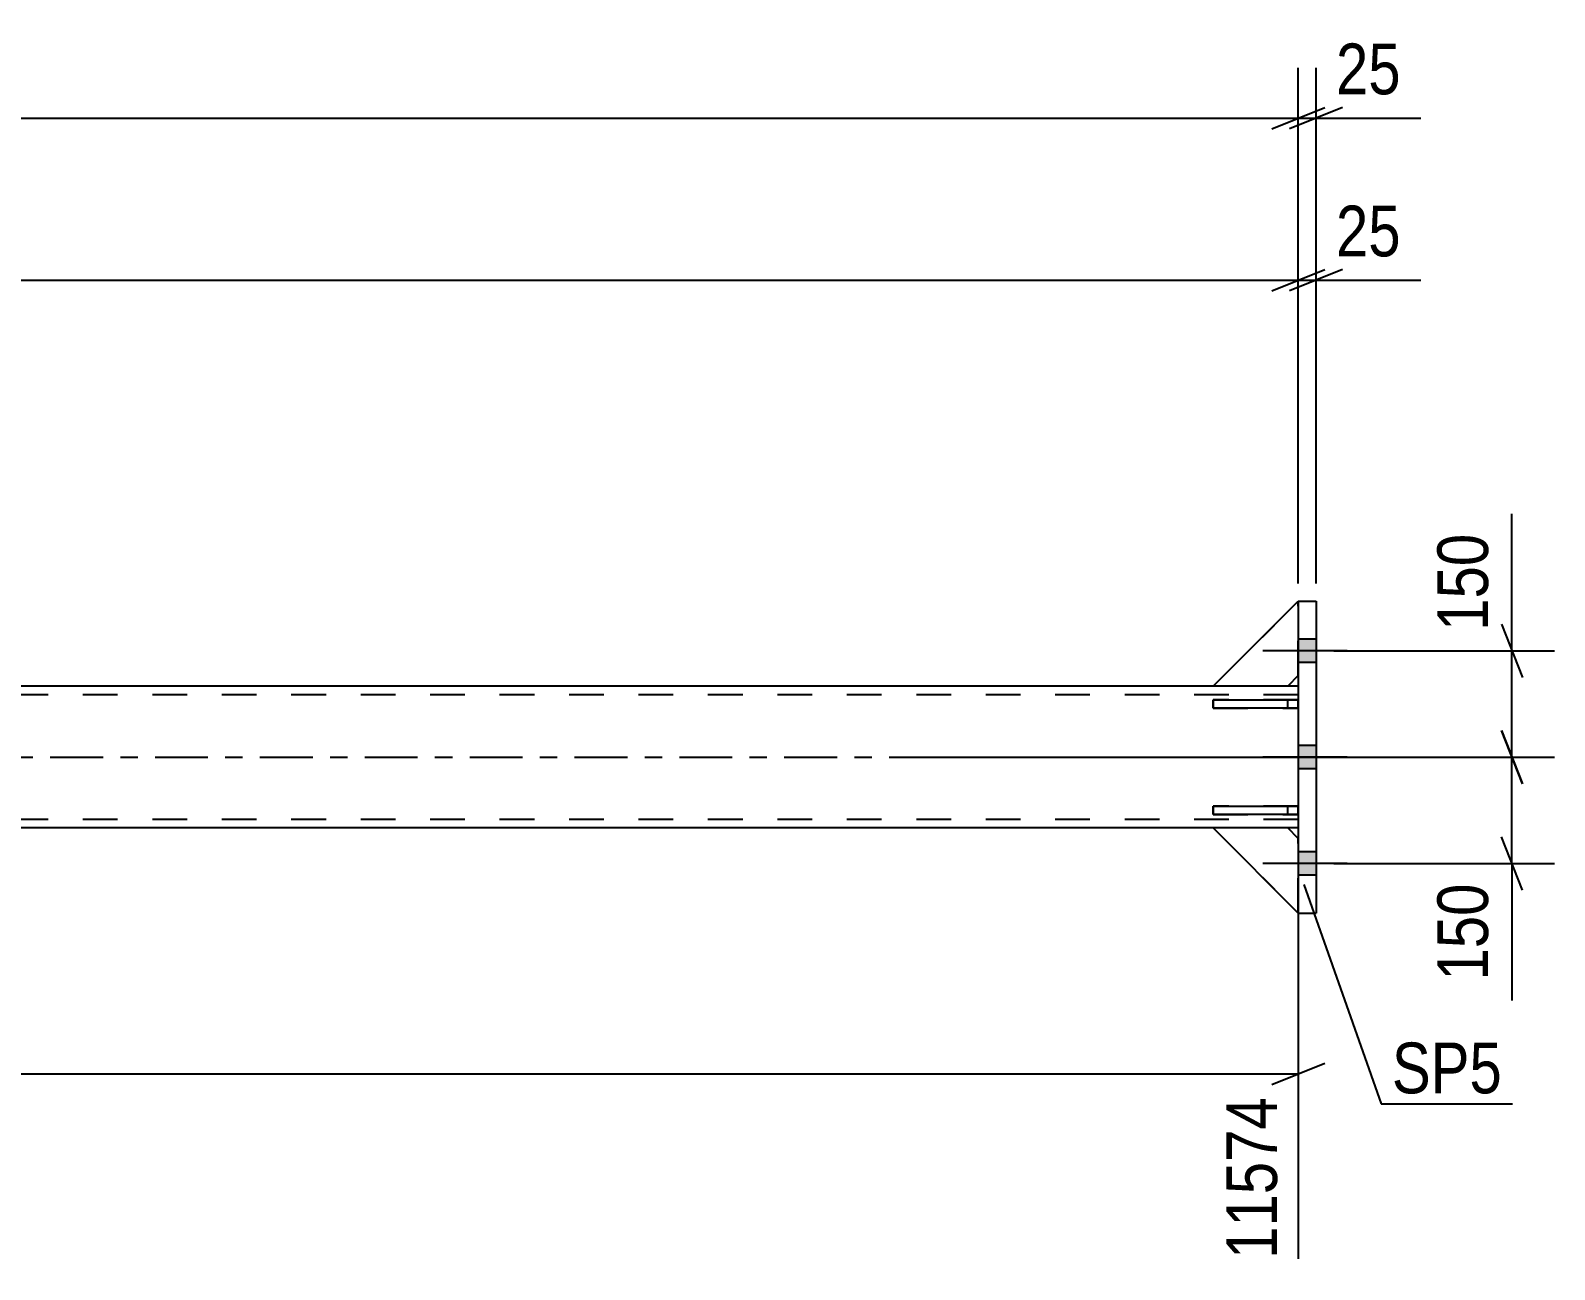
# Model space of a CAD drawing. Header units: millimetres. Extents: x 0 to 1189, y 0 to 841.
# Drawn here: x 439.4 to 525.4, y 354.5 to 424.4 of the extents above; entities that cross this region are included whole.
import ezdxf

# ---------------------------------------------------------------- set-up
doc = ezdxf.new("R2010")
doc.units = ezdxf.units.MM
doc.linetypes.add('DXK_LINE_DOT2', pattern=[3.9198, 1.9599, -1.9599])
doc.linetypes.add('DXK_LINE_DOT3', pattern=[5.9187, 2.979, -0.9799, 0.9799, -0.9799])
doc.styles.add('Arial Narrow', font='ARIALN.TTF', dxfattribs={"height": 0.2})

# ---------------------------------------------------------------- blocks, each defined once
blk = doc.blocks.new('Part-814407264-6064 - 6044')
at = {"color": 2, "linetype": 'Continuous'}
for p, q in [((510.931, 392.194), (510.931, 374.594)), ((510.931, 392.194), (511.931, 392.194)), ((511.931, 392.194), (511.931, 374.594)), ((510.931, 374.594), (511.931, 374.594))]:
    blk.add_line(p, q, dxfattribs=at)
blk = doc.blocks.new('Bolt-814407264-6058 - 6044')
at = {"linetype": 'Continuous'}
for points in [[(510.931, 390.054), (510.931, 388.734), (511.931, 388.734), (511.931, 390.054)], [(510.931, 390.054), (510.931, 388.734), (511.931, 388.734), (511.931, 390.054)], [(510.931, 390.054), (510.931, 388.734), (511.931, 388.734), (511.931, 390.054)], [(510.931, 390.054), (510.931, 388.734), (511.931, 388.734), (511.931, 390.054)], [(510.931, 384.054), (510.931, 382.734), (511.931, 382.734), (511.931, 384.054)], [(510.931, 384.054), (510.931, 382.734), (511.931, 382.734), (511.931, 384.054)], [(510.931, 378.054), (510.931, 376.734), (511.931, 376.734), (511.931, 378.054)], [(510.931, 378.054), (510.931, 376.734), (511.931, 376.734), (511.931, 378.054)], [(510.931, 378.054), (510.931, 376.734), (511.931, 376.734), (511.931, 378.054)], [(510.931, 378.054), (510.931, 376.734), (511.931, 376.734), (511.931, 378.054)]]:
    blk.add_hatch(color=1, dxfattribs=at).paths.add_polyline_path(points)
at = {"color": 1, "linetype": 'Continuous'}
for p, q in [((511.931, 390.054), (510.931, 390.054)), ((511.931, 390.054), (510.931, 390.054)), ((511.931, 390.054), (510.931, 390.054)), ((511.931, 390.054), (510.931, 390.054)), ((513.691, 389.394), (508.931, 389.394)), ((513.691, 389.394), (508.931, 389.394)), ((513.691, 389.394), (508.931, 389.394)), ((513.691, 389.394), (508.931, 389.394)), ((511.931, 388.734), (510.931, 388.734)), ((511.931, 388.734), (510.931, 388.734)), ((511.931, 388.734), (510.931, 388.734)), ((511.931, 388.734), (510.931, 388.734)), ((511.931, 384.054), (510.931, 384.054)), ((511.931, 384.054), (510.931, 384.054)), ((513.691, 383.394), (508.931, 383.394)), ((513.691, 383.394), (508.931, 383.394)), ((511.931, 382.734), (510.931, 382.734)), ((511.931, 382.734), (510.931, 382.734)), ((511.931, 378.054), (510.931, 378.054)), ((511.931, 378.054), (510.931, 378.054)), ((511.931, 378.054), (510.931, 378.054)), ((511.931, 378.054), (510.931, 378.054)), ((513.691, 377.394), (508.931, 377.394)), ((513.691, 377.394), (508.931, 377.394)), ((513.691, 377.394), (508.931, 377.394)), ((513.691, 377.394), (508.931, 377.394)), ((511.931, 376.734), (510.931, 376.734)), ((511.931, 376.734), (510.931, 376.734)), ((511.931, 376.734), (510.931, 376.734)), ((511.931, 376.734), (510.931, 376.734))]:
    blk.add_line(p, q, dxfattribs=at)
blk = doc.blocks.new('Part-814407264-6090 - 6044')
at = {"color": 2, "linetype": 'Continuous'}
for p, q in [((506.131, 380.154), (506.131, 380.634)), ((506.131, 380.634), (510.931, 380.634)), ((510.931, 380.634), (510.931, 380.154)), ((510.931, 380.154), (506.131, 380.154))]:
    blk.add_line(p, q, dxfattribs=at)
at = {"color": 7, "linetype": 'DXK_LINE_DOT2'}
blk.add_line((510.331, 380.154), (510.331, 380.634), dxfattribs=at)
blk = doc.blocks.new('Part-814407264-6091 - 6044')
at = {"color": 2, "linetype": 'Continuous'}
for p, q in [((506.131, 386.154), (506.131, 386.634)), ((506.131, 386.634), (510.931, 386.634)), ((510.931, 386.634), (510.931, 386.154)), ((510.931, 386.154), (506.131, 386.154))]:
    blk.add_line(p, q, dxfattribs=at)
at = {"color": 7, "linetype": 'DXK_LINE_DOT2'}
blk.add_line((510.331, 386.154), (510.331, 386.634), dxfattribs=at)
blk = doc.blocks.new('Part-814407264-6092 - 6044')
at = {"color": 7, "linetype": 'DXK_LINE_DOT2'}
for p, q in [((510.931, 380.634), (506.131, 380.634)), ((506.131, 380.634), (506.131, 380.154)), ((510.331, 380.154), (510.331, 380.634)), ((510.931, 380.154), (510.931, 380.634)), ((506.131, 380.154), (510.931, 380.154))]:
    blk.add_line(p, q, dxfattribs=at)
blk = doc.blocks.new('Part-814407264-6093 - 6044')
at = {"color": 7, "linetype": 'DXK_LINE_DOT2'}
for p, q in [((510.931, 386.634), (506.131, 386.634)), ((506.131, 386.634), (506.131, 386.154)), ((510.331, 386.154), (510.331, 386.634)), ((510.931, 386.154), (510.931, 386.634)), ((506.131, 386.154), (510.931, 386.154))]:
    blk.add_line(p, q, dxfattribs=at)
blk = doc.blocks.new('Part-814407264-6096 - 6044')
at = {"color": 7, "linetype": 'DXK_LINE_DOT2'}
for p, q in [((506.131, 387.394), (510.931, 392.194)), ((510.931, 392.194), (510.931, 387.994)), ((510.931, 387.994), (510.331, 387.394)), ((510.331, 387.394), (506.131, 387.394))]:
    blk.add_line(p, q, dxfattribs=at)
blk = doc.blocks.new('Part-814407264-6099 - 6044')
at = {"color": 7, "linetype": 'DXK_LINE_DOT2'}
for p, q in [((506.131, 387.394), (510.931, 392.194)), ((510.931, 392.194), (510.931, 387.994)), ((510.931, 387.994), (510.331, 387.394)), ((510.331, 387.394), (506.131, 387.394))]:
    blk.add_line(p, q, dxfattribs=at)
blk = doc.blocks.new('Part-814407264-6102 - 6044')
at = {"color": 2, "linetype": 'Continuous'}
for p, q in [((506.131, 387.394), (510.931, 392.194)), ((510.931, 387.994), (510.331, 387.394)), ((510.331, 387.394), (506.131, 387.394))]:
    blk.add_line(p, q, dxfattribs=at)
at = {"color": 7, "linetype": 'DXK_LINE_DOT2'}
blk.add_line((510.931, 387.994), (510.931, 392.194), dxfattribs=at)
blk = doc.blocks.new('Part-814407264-6105 - 6044')
at = {"color": 7, "linetype": 'DXK_LINE_DOT2'}
for p, q in [((510.331, 379.394), (506.131, 379.394)), ((506.131, 379.394), (510.931, 374.594)), ((510.931, 378.794), (510.331, 379.394)), ((510.931, 374.594), (510.931, 378.794))]:
    blk.add_line(p, q, dxfattribs=at)
blk = doc.blocks.new('Part-814407264-6108 - 6044')
at = {"color": 7, "linetype": 'DXK_LINE_DOT2'}
for p, q in [((510.331, 379.394), (506.131, 379.394)), ((506.131, 379.394), (510.931, 374.594)), ((510.931, 378.794), (510.331, 379.394)), ((510.931, 374.594), (510.931, 378.794))]:
    blk.add_line(p, q, dxfattribs=at)
blk = doc.blocks.new('Part-814407264-6111 - 6044')
at = {"color": 2, "linetype": 'Continuous'}
for p, q in [((510.331, 379.394), (506.131, 379.394)), ((506.131, 379.394), (510.931, 374.594)), ((510.931, 378.794), (510.331, 379.394))]:
    blk.add_line(p, q, dxfattribs=at)
at = {"color": 7, "linetype": 'DXK_LINE_DOT2'}
blk.add_line((510.931, 374.594), (510.931, 378.794), dxfattribs=at)
blk = doc.blocks.new('Part-814407264-6117 - 6044')
at = {"color": 2, "linetype": 'Continuous'}
for p, q in [((506.131, 387.394), (91.286, 387.394)), ((510.931, 387.394), (510.331, 387.394)), ((506.131, 379.394), (293.931, 379.394)), ((510.931, 379.394), (510.331, 379.394))]:
    blk.add_line(p, q, dxfattribs=at)
at = {"color": 7, "linetype": 'DXK_LINE_DOT2'}
for p, q in [((510.331, 387.394), (506.131, 387.394)), ((510.931, 387.394), (510.931, 379.394)), ((510.931, 386.914), (91.286, 386.914)), ((510.931, 379.874), (91.286, 379.874)), ((510.331, 379.394), (506.131, 379.394))]:
    blk.add_line(p, q, dxfattribs=at)
at = {"color": 7, "linetype": 'DXK_LINE_DOT3'}
blk.add_line((91.286, 383.394), (510.931, 383.394), dxfattribs=at)
blk = doc.blocks.new('StraightDimension-814407264-6280 - 6044')
at = {"color": 7, "linetype": 'Continuous'}
for p, q in [((510.931, 378.394), (510.931, 355.082)), ((509.431, 364.922), (512.431, 366.122)), ((289.291, 365.522), (510.931, 365.522))]:
    blk.add_line(p, q, dxfattribs=at)
at = {"color": 0, "linetype": 'Continuous'}
blk.add_wipeout([(510.331, 364.822), (506.131, 364.822), (506.131, 354.482), (510.331, 354.482)], dxfattribs=at)
at = {"color": 3, "linetype": 'Continuous', "style": 'Arial Narrow'}
blk.add_text('11574', height=2.8633, rotation=90.00021, dxfattribs=at).set_placement((509.731, 355.082))
blk = doc.blocks.new('StraightDimension-814407264-6397 - 6044')
at = {"color": 7, "linetype": 'Continuous'}
for p, q in [((522.391, 384.894), (523.591, 381.894)), ((489.939, 383.394), (525.391, 383.394)), ((522.991, 377.394), (522.991, 383.394)), ((523.591, 375.894), (522.391, 378.894)), ((512.931, 377.394), (525.391, 377.394)), ((522.991, 377.394), (522.991, 369.66)), ((522.991, 377.394), (522.991, 369.66))]:
    blk.add_line(p, q, dxfattribs=at)
at = {"color": 0}
blk.add_wipeout([(522.241, 376.869), (518.041, 376.869), (518.041, 370.185), (522.241, 370.185)], dxfattribs=at)
at = {"color": 3, "style": 'Arial Narrow'}
blk.add_text('150', height=2.8633, rotation=90.00021, dxfattribs=at).set_placement((521.641, 370.785))
blk = doc.blocks.new('StraightDimension-814407264-6410 - 6044')
at = {"color": 7, "linetype": 'Continuous'}
for p, q in [((522.991, 389.394), (522.991, 397.129)), ((522.991, 389.394), (522.991, 397.129)), ((522.391, 390.894), (523.591, 387.894)), ((512.931, 389.394), (525.391, 389.394)), ((522.991, 383.394), (522.991, 389.394)), ((523.591, 381.894), (522.391, 384.894)), ((489.939, 383.394), (525.391, 383.394))]:
    blk.add_line(p, q, dxfattribs=at)
at = {"color": 0}
blk.add_wipeout([(522.241, 396.604), (518.041, 396.604), (518.041, 389.919), (522.241, 389.919)], dxfattribs=at)
at = {"color": 3, "style": 'Arial Narrow'}
blk.add_text('150', height=2.8633, rotation=90.00021, dxfattribs=at).set_placement((521.641, 390.519))
blk = doc.blocks.new('StraightDimension-814407264-13662 - 6044')
at = {"color": 7, "linetype": 'Continuous'}
for p, q in [((510.931, 393.194), (510.931, 413.147)), ((511.931, 393.194), (511.931, 413.147)), ((509.431, 409.697), (512.431, 410.897)), ((513.431, 410.897), (510.431, 409.697)), ((510.931, 410.297), (511.931, 410.297)), ((511.931, 410.297), (517.837, 410.297)), ((511.931, 410.297), (517.837, 410.297))]:
    blk.add_line(p, q, dxfattribs=at)
at = {"color": 0}
blk.add_wipeout([(517.312, 411.047), (517.312, 415.247), (512.456, 415.247), (512.456, 411.047)], dxfattribs=at)
at = {"color": 3, "style": 'Arial Narrow'}
blk.add_text('25', height=2.8633, dxfattribs=at).set_placement((513.056, 411.647))
blk = doc.blocks.new('StraightDimension-814407264-13663 - 6044')
at = {"color": 7, "linetype": 'Continuous'}
for p, q in [((510.931, 393.194), (510.931, 413.147)), ((509.431, 409.697), (512.431, 410.897)), ((78.386, 410.297), (510.931, 410.297))]:
    blk.add_line(p, q, dxfattribs=at)
blk = doc.blocks.new('StraightDimension-814407264-13810 - 6044')
at = {"color": 7, "linetype": 'Continuous'}
for p, q in [((510.931, 393.194), (510.931, 422.292)), ((511.931, 393.194), (511.931, 422.292)), ((509.431, 418.842), (512.431, 420.042)), ((513.431, 420.042), (510.431, 418.842)), ((510.931, 419.442), (511.931, 419.442)), ((511.931, 419.442), (517.837, 419.442)), ((511.931, 419.442), (517.837, 419.442))]:
    blk.add_line(p, q, dxfattribs=at)
at = {"color": 0}
blk.add_wipeout([(517.312, 420.192), (517.312, 424.392), (512.456, 424.392), (512.456, 420.192)], dxfattribs=at)
at = {"color": 3, "style": 'Arial Narrow'}
blk.add_text('25', height=2.8633, dxfattribs=at).set_placement((513.056, 420.792))
blk = doc.blocks.new('StraightDimension-814407264-13811 - 6044')
at = {"color": 7, "linetype": 'Continuous'}
for p, q in [((510.931, 393.194), (510.931, 422.292)), ((509.431, 418.842), (512.431, 420.042)), ((77.386, 419.442), (510.931, 419.442))]:
    blk.add_line(p, q, dxfattribs=at)
blk = doc.blocks.new('Mark-814407264-6060 - 6044')
at = {"color": 30, "linetype": 'Continuous'}
for p, q in [((511.248, 376.203), (515.616, 363.823)), ((515.616, 363.823), (523.027, 363.823))]:
    blk.add_line(p, q, dxfattribs=at)
at = {"color": 0}
blk.add_wipeout([(522.427, 364.423), (522.427, 367.423), (516.216, 367.423), (516.216, 364.423)], dxfattribs=at)
blk.add_wipeout([(522.427, 364.423), (522.427, 367.423), (516.216, 367.423), (516.216, 364.423)], dxfattribs=at)
at = {"color": 3, "style": 'Arial Narrow'}
blk.add_text('SP5', height=2.8633, dxfattribs=at).set_placement((516.216, 364.423))

msp = doc.modelspace()

# ---------------------------------------------------------------- block references
for name in ['Part-814407264-6096 - 6044', 'Part-814407264-6099 - 6044', 'Part-814407264-6102 - 6044', 'Part-814407264-6064 - 6044', 'Bolt-814407264-6058 - 6044', 'Part-814407264-6117 - 6044', 'Part-814407264-6091 - 6044', 'Part-814407264-6093 - 6044', 'Part-814407264-6090 - 6044', 'Part-814407264-6092 - 6044', 'Part-814407264-6105 - 6044', 'Part-814407264-6108 - 6044', 'Part-814407264-6111 - 6044']:
    msp.add_blockref(name, (0, 0))

# ---------------------------------------------------------------- next in the draw order: block references
msp.add_blockref('StraightDimension-814407264-6280 - 6044', (0, 0))

# ---------------------------------------------------------------- next in the draw order: block references
msp.add_blockref('StraightDimension-814407264-6397 - 6044', (0, 0))

# ---------------------------------------------------------------- next in the draw order: block references
for name in ['StraightDimension-814407264-6410 - 6044', 'Mark-814407264-6060 - 6044']:
    msp.add_blockref(name, (0, 0))

# ---------------------------------------------------------------- next in the draw order: block references
msp.add_blockref('StraightDimension-814407264-13662 - 6044', (0, 0))

# ---------------------------------------------------------------- next in the draw order: block references
msp.add_blockref('StraightDimension-814407264-13663 - 6044', (0, 0))

# ---------------------------------------------------------------- next in the draw order: block references
msp.add_blockref('StraightDimension-814407264-13810 - 6044', (0, 0))

# ---------------------------------------------------------------- next in the draw order: block references
msp.add_blockref('StraightDimension-814407264-13811 - 6044', (0, 0))

doc.saveas('drawing.dxf')
